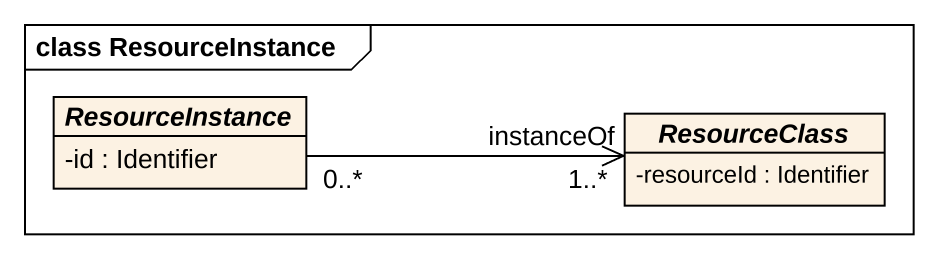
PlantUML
@startuml
mainframe class ResourceInstance
hide circle
hide empty members
skinparam classAttributeIconSize 0
abstract class ResourceInstance {
  -id : Identifier
}
abstract class ResourceClass {
  -resourceId : Identifier
}
ResourceInstance "0..*" -right-> "instanceOf\n1..*" ResourceClass
@enduml
